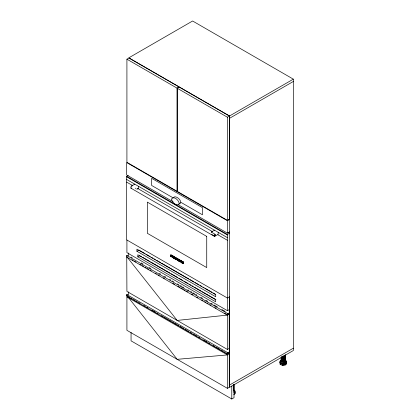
<?xml version="1.0" encoding="UTF-8"?>
<svg xmlns="http://www.w3.org/2000/svg" width="420" height="420" viewBox="0 0 420 420"><rect width="100%" height="100%" fill="white"/><g stroke="black" fill="none" stroke-linecap="round" stroke-linejoin="round"><path stroke-width="0.63" d="M234.985 392.185L234.78 392.511L233.798 392.306L233.998 391.981L234.985 392.185L234.985 393.671L234.98 392.695M281.348 364.166L280.55 364.555L280.55 363.074L281.348 362.686L281.731 362.948L280.933 363.337L280.55 363.074M281.762 357.047L281.678 361.531L281.678 356.486M283.264 356.233L283.264 361.909L282.408 361.814L282.408 356.769M286.256 362.644L286.256 361.163L285.274 361.368L285.479 361.694L286.461 361.483L286.466 363.946L286.466 362.465L285.485 362.26L285.28 362.581L286.262 362.791L286.262 364.271L285.175 365.022L285.175 363.536L284.65 363.017L284.072 363.211L284.597 363.731L284.597 365.216L283.878 365.458L282.991 365.369L283.169 363.29L282.581 363.227L282.403 365.306L280.933 364.817L280.933 363.337M284.844 355.226L284.844 361.531L284.119 361.814L284.119 355.504M284.844 361.531L285.206 361.064L285.206 355.388M172.347 257.413L172.536 255.644L173.009 255.911L173.009 257.576L172.347 257.413L173.009 257.576M173.933 257.365L173.759 257.969L174.919 258.4L174.72 258.783L173.297 257.964L173.297 256.3L174.825 257.245M178.5 260.222L179.434 260.558L178.5 260.222L178.516 260.715L179.676 261.146L179.477 261.529L178.054 260.71L178.054 259.046L179.582 259.99M178.054 260.71L178.243 258.935M173.009 255.911L172.82 257.686M180.269 261.986L180.39 260.568L180.269 261.986L179.86 261.749L179.86 260.085L180.542 260.264L181.482 262.028L181.419 260.773L181.293 262.138L179.86 260.085M228.365 314.26L229.425 313.53L229.378 309.015L229.21 313.383L227.456 314.454L227.372 313.399L126.745 255.423L126.914 291.417L227.414 349.44L229.226 348.395L229.226 313.761L227.246 315.116L177.166 320.429L127.186 257.177M181.839 261.014L181.65 262.784L181.839 261.014L181.419 260.773M227.404 353.714L227.246 353.987L126.719 295.953L126.745 294.509L227.372 352.485L227.456 353.393L229.21 352.333L229.415 348.558L229.378 352.553L227.404 353.714L226.265 353.057M174.72 258.783L174.919 258.4M179.477 261.529L179.676 261.146M176.463 258.941L176.106 257.702L175.46 257.329L175.025 258.962L175.466 259.214L175.549 257.885L175.854 258.169M175.466 259.214L175.697 258.437M174.636 257.35L174.841 256.972M179.393 260.096L179.597 259.718M126.898 295.691L126.719 295.953M175.429 257.618L175.46 257.329M281.82 361.631L282.209 362.465L284.009 362.602L284.44 361.326M175.025 258.962L175.334 258.153M171.612 256.505L170.72 255.959L170.447 256.305C174.494 258.809 169.045 253.717 171.801 255.733L172.053 255.376L171.313 254.919L170.798 254.803L170.72 255.208M171.801 255.733L172.053 255.376M183.047 262.741L183.272 263.183L182.291 262.637L182.018 262.983C185.819 265.382 180.915 260.673 183.372 262.416L183.624 262.059L182.721 261.529L182.264 261.597L182.411 262.101M183.372 262.416L183.624 262.059M177.802 260.342L177.314 260.064L177.24 258.647L177.125 260.174L177.802 260.342L177.644 258.589L177.004 258.221L176.536 259.208M177.004 258.221L176.594 259.014M282.403 365.306L282.581 363.725M282.991 365.369L283.169 363.29M170.72 255.959L170.447 256.305M182.018 262.983L182.291 262.637M233.725 390.789L233.851 389.844M281.195 360.124L281.195 361.111L281.195 357.331M285.206 361.064L285.5 360.617L285.5 354.942M175.76 257.791L176.101 259.581L176.474 259.796L177.051 258.757M176.474 259.796L177.24 258.647M173.339 197.589C176.195 194.25 184.06 202.629 179.151 204.041M171.99 255.628C169.759 254.258 173.093 256.646 171.801 256.856M182.49 262.007L183.561 262.306M182.705 261.839L183.724 263.429L182.207 262.878M170.531 256.069C173.428 258.059 168.189 253.323 171.864 255.486M182.102 262.747C185 264.742 179.76 260.001 183.435 262.169M234.47 392.879L235.289 391.571L234.465 390.274M282.408 361.814L282.487 356.066M134.768 184.149C133.655 184.984 129.806 185.997 130.93 188.171L214.347 236.334L218.185 234.428L218.185 232.312M131.764 187.966L130.93 188.171M214.956 236.292C217.665 233.919 213.134 233.541 214.347 236.334M233.751 394.727L234.78 393.997L234.78 392.511M280.991 360.455L279.962 361.163L279.967 362.549L281.516 363.61L283.878 363.851L285.952 363.153L286.771 361.851L285.947 360.549M126.914 59.188L128.93 58.023L179.067 86.972L177.051 88.137L126.914 59.188L126.914 162.314L177.051 191.263L177.051 88.137M177.277 88.263L179.293 87.103L229.43 116.046L229.43 219.177L227.414 220.337L177.277 191.389L177.277 88.263L227.414 117.212L229.43 116.046M229.541 115.983L293.333 79.154L293.333 350.537L229.541 387.371L229.541 115.983L128.819 57.829L192.612 21L293.333 79.154M229.541 296.777L227.388 298.022L126.667 239.867L126.667 176.29L128.279 175.355M229.541 118.309L293.333 81.48M136.862 189.341L138.474 188.407L138.474 186.291M127.811 255.932L128.714 255.313L128.72 252.956M136.904 251.255L215.728 296.762L215.728 294.693L136.904 249.186L136.904 251.255L138.92 250.089L145.157 253.691M137.807 256.82L215.623 301.744L215.623 299.675L137.807 254.751L137.807 256.82L139.865 255.68M173.066 201.758L126.667 174.967L126.667 162.545L227.388 220.694L229.541 219.455M214.956 234.176L211.25 232.034L214.478 230.171M173.728 256.809L173.744 257.234L174.678 257.812L173.744 257.476M173.297 257.964L173.486 256.19M173.744 257.234L174.678 257.544M175.271 257.439L176.106 257.702M176.815 258.332L177.644 258.589M176.101 259.581L176.662 259.686M178.484 259.555L178.5 259.98L179.434 260.558M178.5 259.98L179.434 260.29M178.159 204.697L227.388 233.121L229.541 231.877M179.86 261.749L180.458 261.88M126.667 176.29L227.388 234.444L229.541 233.2L228.422 232.554M181.424 262.437L180.39 260.568L181.235 262.547L181.839 262.673M227.572 352.874L229.273 353.855L229.273 387.266L227.414 388.337L126.914 330.314L126.914 296.903L127.843 296.368M126.914 239.983L126.914 252.646L227.414 310.669L229.43 309.508L229.43 296.84M229.273 353.855L227.414 354.926L177.166 359.326L127.265 296.063M229.541 385.046L293.333 348.212M131.056 332.446L131.056 340.846L231.782 399L234.019 397.709L234.019 384.662M127.507 295.055L128.688 294.346L128.72 291.884M131.539 186.018L132.148 185.976M135.245 188.155L136.08 188.459M211.25 232.034L211.859 231.992M284.597 363.731L285.175 363.536M284.119 361.814L283.264 361.909M227.372 352.485L227.246 353.987M279.967 362.156L281.012 362.15L281.012 361.809L279.967 361.809L279.967 364.156L280.55 364.555M227.372 313.399L227.246 315.116L126.719 257.082M282.403 363.825L282.991 363.883M282.581 364.712L283.169 364.77M281.762 361.463L282.487 361.741M171.638 256.804L170.919 256.405M173.759 257.969L174.731 258.51M178.516 260.715L179.487 261.256M172.704 197.615L151.652 185.462L151.652 178.306L202.44 207.627L202.44 214.783L180.841 202.309M126.667 176.831L227.388 234.985M126.667 179.471L227.388 237.626M126.667 182.117L132.888 185.708M137.419 188.323L212.678 231.777M217.77 234.717L227.388 240.272M211.78 234.454L214.426 235.982M172.347 255.749L172.82 256.022M173.297 256.3L174.652 257.082M178.054 259.046L179.408 259.828M181.23 260.878L181.65 261.119M173.964 258.127L174.909 258.673M175.214 258.851L175.655 259.109M178.243 260.6L179.666 261.418M181.235 262.547L181.65 262.784M146.291 254.347L150.26 256.641M151.394 257.292L153.095 258.274M154.229 258.93L155.363 259.586M156.497 260.237L160.466 262.531M161.6 263.188L188.822 278.901M189.956 279.557L193.924 281.846M195.059 282.502L199.028 284.792M200.161 285.448L201.863 286.43M202.997 287.086L204.131 287.742M205.265 288.393L212.069 292.325M213.203 292.976L215.471 294.289M140.39 255.985L141.566 256.662M142.663 257.297L149.51 261.25M150.612 261.886L169.937 273.042M171.061 273.693L177.881 277.625M179.015 278.281L182.989 280.576M184.118 281.232L188.102 283.526M189.226 284.177L190.942 285.169M192.061 285.815L193.21 286.482M194.329 287.128L201.164 291.07M202.272 291.711L215.933 299.596M130.993 257.05L132.127 257.707M141.215 262.952L142.916 263.933M149.163 267.54L150.869 268.522M159.385 273.441L160.519 274.097M164.493 276.392L165.627 277.048M169.607 279.342L170.741 279.998M172.441 280.98L173.581 281.636M177.555 283.931L178.689 284.587M180.39 285.569L181.529 286.225M182.663 286.881L183.797 287.537M187.772 289.832L188.911 290.488M190.612 291.469L191.751 292.126M192.885 292.782L194.586 293.764M195.725 294.42L196.859 295.076M200.834 297.37L202.535 298.352M205.942 300.321L207.648 301.303M211.055 303.272L212.189 303.928M213.896 304.909L217.297 306.878M221.844 309.498L225.251 311.467M132.011 259.738L133.161 260.389M134.279 261.051L135.986 262.038M139.96 264.332L141.109 264.978M142.233 265.639L143.383 266.291M145.068 267.283L146.218 267.928M147.341 268.59L148.475 269.246M150.181 270.233L151.331 270.879M155.29 273.184L156.44 273.83M158.13 274.822L159.264 275.478M163.238 277.772L164.388 278.418M172.893 283.343L174.61 284.319M178.001 286.293L179.708 287.28M180.841 287.931L182.542 288.918M183.682 289.574L184.832 290.22M185.95 290.881L187.672 291.858M191.63 294.163L192.78 294.808M196.739 297.113L197.888 297.759M201.852 300.064L203.002 300.709M204.687 301.702L205.826 302.358M206.96 303.014L208.11 303.66M209.8 304.652L210.95 305.298M214.909 307.603L216.059 308.248M224.564 313.173L226.28 314.149M128.604 296.672L129.738 297.329M130.877 297.985L132.011 298.641M133.712 299.623L134.852 300.279M135.986 300.935L137.12 301.592M138.826 302.573L139.96 303.23M143.934 305.524L145.068 306.18M146.774 307.162L147.908 307.818M151.883 310.112L155.29 312.081M156.996 313.063L158.13 313.719M161.537 315.688L163.238 316.669M164.378 317.326L165.512 317.982M166.646 318.638L168.352 319.62M169.486 320.276L171.187 321.258M172.326 321.914L173.46 322.57M174.594 323.227L176.3 324.209M177.434 324.865L178.568 325.521M180.275 326.503L181.409 327.159M182.542 327.815L183.682 328.471M185.383 329.453L186.522 330.11M187.656 330.766L188.79 331.422M190.496 332.404L191.63 333.06M193.331 334.042L194.471 334.698M195.605 335.354L196.739 336.01M198.445 336.992L199.579 337.649M203.553 339.943L206.96 341.911M208.666 342.893L209.8 343.55M213.208 345.518L214.909 346.5M216.048 347.156L220.022 349.451M221.156 350.107L222.857 351.089M223.997 351.745L225.131 352.401M126.914 296.903L227.414 354.926L227.414 388.337M281.195 361.111L281.678 361.531M171.003 255.612L171.728 256.442M285.175 365.022L284.65 364.502L284.65 363.51M126.95 295.37L126.871 294.462M126.95 256.426L126.871 255.371M176.101 258.877L176.29 259.476M176.321 259.303L175.917 257.812M177.613 260.453L177.455 258.699M178.673 259.445L178.689 259.875M173.917 256.699L173.933 257.129M178.689 260.111L178.705 260.605M285.332 354.806L285.332 361.111M284.723 355.178L284.723 361.483M284.319 361.226L284.319 362.465M284.093 355.42L284.093 361.73M281.342 357.31L281.342 361.095M281.169 357.446L281.169 360.602M233.872 384.683L233.872 390.358M233.851 384.526L233.851 390.836M231.782 386.075L231.782 399M227.414 117.212L227.414 220.337M227.388 220.694L227.388 233.121M227.388 234.444L227.414 310.669M227.414 314.806L227.414 349.44M179.246 260.4L179.246 260.668M174.489 257.654L174.489 257.922M171.628 199.007C171.575 202.088 177.235 207.27 179.24 203.653C179.293 200.571 173.633 195.389 171.628 199.007M280.928 360.623L280.544 360.89L281.342 361.274L281.726 361.011L280.928 360.623M234.775 390.883L233.793 391.094L233.998 391.414L234.98 391.209L234.775 390.883M206.734 236.397L147.315 202.094L147.315 233.289L206.734 267.593L206.734 236.397"/></g></svg>
